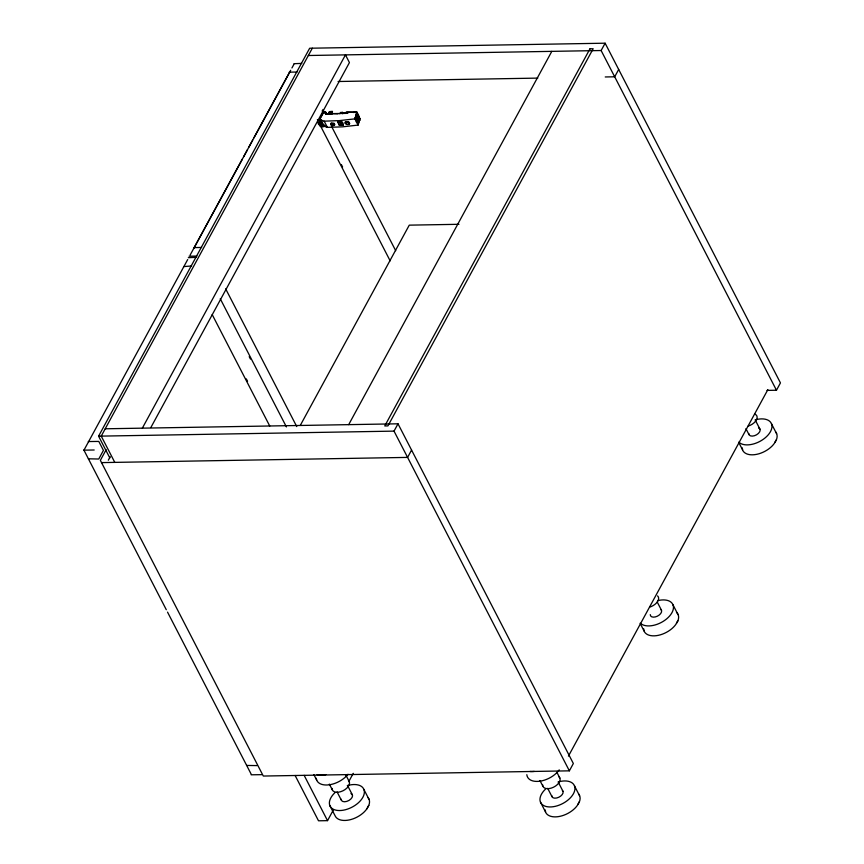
<?xml version="1.0" encoding="UTF-8"?>
<svg xmlns="http://www.w3.org/2000/svg" width="864" height="864" viewBox="0 0 864 864"><rect width="100%" height="100%" fill="white"/><g stroke="black" fill="none" stroke-linecap="round" stroke-linejoin="round"><path stroke-width="1.3" d="M332.208 114.005L325.847 114.113L325.674 112.104L322.92 112.558L322.186 110.732M325.847 114.113L325.674 112.104M330.966 112.763L330.75 113.897L332.402 111.326L329.508 111.618L328.169 114.07M356.368 122.17L356.562 121.468L359.251 120.982L359.78 120.226L358.981 119.869C360.331 117.061 357.048 109.685 353.624 112.547M188.33 257.677L196.225 257.364M293.868 63.709L301.774 63.396M193.957 248.044L289.418 72.608M261.706 774.662L251.111 774.803M323.125 112.558L319.345 119.513L322.553 125.723L327.391 127.375L342.479 126.835L358.128 125.086L354.92 118.865L356.854 112.05L346.561 112.19L342.338 113.702L342.63 112.385L340.546 112.428L339.79 113.81M356.854 112.05L355.244 118.811L358.052 124.254L360.061 118.26L358.128 125.086M357.782 117.536L356.573 115.204L356.735 112.882M775.667 431.924A18.868 10.93 -27.3 0 1 776.412 439.787L774.986 442.26M187.693 259.556L83.948 450.187L166.298 609.725M190.134 255.064L242.33 159.138M243.616 156.773L247.493 149.656M248.767 147.301L252.655 140.173M253.93 137.83L290.693 70.265M291.935 67.975L293.868 64.422M109.804 457.898L98.582 436.158L309.668 48.233L605.124 43.2L780.451 382.903L776.466 390.236L767.027 390.398M88.398 458.795L98.755 459.022L103.421 450.36L98.798 441.418L88.279 441.547M312.325 48.19L101.228 436.115L114.793 462.391M106.153 449.701L100.364 460.35L263.304 776.045L569.365 770.839L573.35 763.506L398.012 423.803L105.214 428.792M108.313 460.21L110.246 456.667M142.344 428.155L345.46 54.886L349.434 62.586L150.833 427.561M328.59 114.07L329.508 111.618M337.954 113.843L330.556 113.508M342.133 113.314L342.63 112.385M337.813 122.256L341.766 121.586L337.813 122.256L339.412 125.366L343.138 125.118L342.295 122.623M339.412 125.366L338.072 121.77M343.073 123.034L340.87 122.688M300.294 425.401L409.266 225.148L458.968 224.294M348.689 424.645L551.804 51.365M569.365 770.839L394.027 431.125L398.012 423.803M776.466 390.236L601.128 50.522L605.124 43.2M411.577 450.068L407.592 457.402L101.531 462.607M618.678 69.466L614.693 76.799L605.243 76.961M246.661 765.439L257.083 765.601M295.132 775.505L318.514 820.8L327.532 820.649L333.32 810M348.764 781.618L353.268 773.334M366.876 808.855L368.723 805.442L367.384 807.905M568.426 756.14L767.869 389.632M776.326 439.798L774.479 443.2A18.814 10.897 -27.3 0 1 756.853 454.302A18.814 10.897 -27.3 0 1 742.543 449.95M355.039 117.742L358.538 121.435L356.141 116.78L357.318 115.798L356.573 115.204M676.48 623.29L677.819 620.827L675.961 624.229A18.814 10.897 -27.3 0 1 658.346 635.332A18.814 10.897 -27.3 0 1 644.036 630.979L640.116 623.268M577.973 804.319L579.312 801.857L577.454 805.27A18.814 10.897 -27.3 0 1 559.84 816.361A18.814 10.897 -27.3 0 1 545.519 812.009L540.475 802.105M325.868 112.493L323.503 112.633L319.799 119.437L322.596 124.87L324.162 124.848M331.16 113.141L332.024 112.99L332.5 111.564M345.87 112.936L343.894 113.281M325.642 113.724L345.47 113.389L348.559 112.59M347.598 112.979L345.47 113.389M322.294 126.652L325.328 126.036L323.752 126.058M289.246 72.166L297.086 72.025M193.784 247.601L201.625 247.45M333.569 125.377L334.822 124.643L334.12 123.282L331.333 122.872L331.02 124.081L332.554 125.226M354.92 118.865L339.271 120.625L324.184 121.165L319.345 119.513M339.671 124.88L343.364 124.686M339.142 124.405L342.781 124.243M189.097 256.208L196.938 256.068M83.549 450.166L94.187 449.993M308.329 55.512L601.128 50.522M338.083 81.508L537.786 78.106M357.059 112.439L346.561 112.19M317.358 119.729L318.935 119.696L320.101 124.178L322.434 126.49L320.868 126.522L318.524 124.2L317.768 122.17L319.334 122.148M318.524 124.2L320.101 124.178M319.583 125.69L321.16 125.658M191.538 265.982L183.87 266.576M98.582 436.158L394.027 431.125M320.868 126.522L323.86 126.619M357.923 116.381L358.916 117.029M357.178 115.366L359.575 120.02M346.097 123.584L345.287 122.029M771.455 423.727L776.563 433.609M755.136 419.818L759.996 429.235M745.924 428.652L748.958 434.538M738.634 442.238L742.597 449.917L742.262 447.898M672.948 604.768L678.046 614.639M657.234 602.024L661.489 610.265M356.519 112.374L359.478 118.13M357.264 115.884L359.672 120.539M341.528 122.008L343.138 125.118M339.552 121.079L340.621 123.152M322.834 109.523L324.691 113.119M331.474 126.274L395.69 250.69M324.184 121.165L327.391 127.375M320.792 119.491L324 125.701M341.345 164.56L342.587 166.957M319.669 124.276L390.15 260.831M574.441 785.797L579.539 795.679M556.913 772.373L559.872 778.097M558.122 781.888L562.982 791.305M547.69 788.357L551.945 796.597M539.935 780.527L542.894 786.262M225.655 288.835L296.752 426.578M220.255 298.75L286.416 426.913M249.21 356.659L250.452 359.046M246.316 378.886L247.547 381.283M212.198 314.604L269.762 426.049M363.863 789.383L368.96 799.265M345.74 774.803L349.294 781.693M347.533 785.473L352.393 794.891M337.1 791.953L341.356 800.194M329.346 784.112L332.305 789.847M313.88 774.673L316.721 780.16M329.897 805.691L334.994 815.573A18.814 10.897 -27.3 0 0 349.25 819.947A18.814 10.897 -27.3 0 0 366.854 808.855M304.15 775.354L327.532 820.649M167.53 612.122L251.111 774.047M644.09 630.958L643.756 628.938M545.573 811.987L545.249 809.968M660.949 609.509A6.134 3.553 -27.3 0 1 657.32 616.216A6.134 3.553 -27.3 0 1 650.279 614.628M657.558 595.89A9.439 5.465 -27.3 0 1 657.364 601.862A9.439 5.465 -27.3 0 1 649.663 607.111M676.48 612.241A18.868 10.93 -27.3 0 1 677.905 620.816M657.547 600.685A18.868 10.93 -27.3 0 1 670.615 614.758A18.868 10.93 -27.3 0 1 640.634 623.419M758.581 427.939A6.134 3.553 -27.3 0 1 756.54 434.808A6.134 3.553 -27.3 0 1 748.796 433.588M754.726 414.05A9.439 5.465 -27.3 0 1 756.4 419.98A9.439 5.465 -27.3 0 1 748.181 426.071M756.065 419.656A18.868 10.93 -27.3 0 1 769.122 433.728A18.868 10.93 -27.3 0 1 739.141 442.39M562.442 790.538A6.134 3.553 -27.3 0 1 558.814 797.245A6.134 3.553 -27.3 0 1 551.772 795.658M559.051 776.93A9.439 5.465 -27.3 0 1 553.468 787.244A9.439 5.465 -27.3 0 1 542.635 784.804M559.224 769.856A18.868 10.93 -27.3 0 1 540.097 781.175A18.868 10.93 -27.3 0 1 526.824 774.695M578.642 793.984A18.868 10.93 -27.3 0 1 579.398 801.846M559.04 781.715A18.868 10.93 -27.3 0 1 574.009 792.569A18.868 10.93 -27.3 0 1 548.003 806.846A18.868 10.93 -27.3 0 1 545.411 789.199M534.244 771.401A18.868 10.93 -27.3 0 1 530.086 771.466M350.989 793.595A6.134 3.553 -27.3 0 1 348.937 800.453A6.134 3.553 -27.3 0 1 341.194 799.243M348.473 780.516A9.439 5.465 -27.3 0 1 342.889 790.83A9.439 5.465 -27.3 0 1 332.057 788.389M348.008 774.284A18.868 10.93 -27.3 0 1 328.968 784.836A18.868 10.93 -27.3 0 1 316.235 778.28M368.064 797.569A18.868 10.93 -27.3 0 1 368.809 805.432M347.328 785.614A18.868 10.93 -27.3 0 1 363.658 795.593A18.868 10.93 -27.3 0 1 337.738 810.464A18.868 10.93 -27.3 0 1 334.822 792.785M325.879 774.619A18.868 10.93 -27.3 0 1 317.056 774.619M589.993 48.794L384.761 425.952L387.947 425.898L593.168 48.74L589.993 48.794M345.589 121.77L345.179 123.25L346.972 124.502L349.078 124.459L349.434 123.088L347.684 121.748L345.578 121.792L345.222 123.163L346.982 124.481L349.726 123.563L348.916 121.997L345.589 121.77M330.988 123.52L330.674 124.718L332.197 125.874L334.444 125.334L333.742 123.973L330.988 123.52"/></g></svg>
